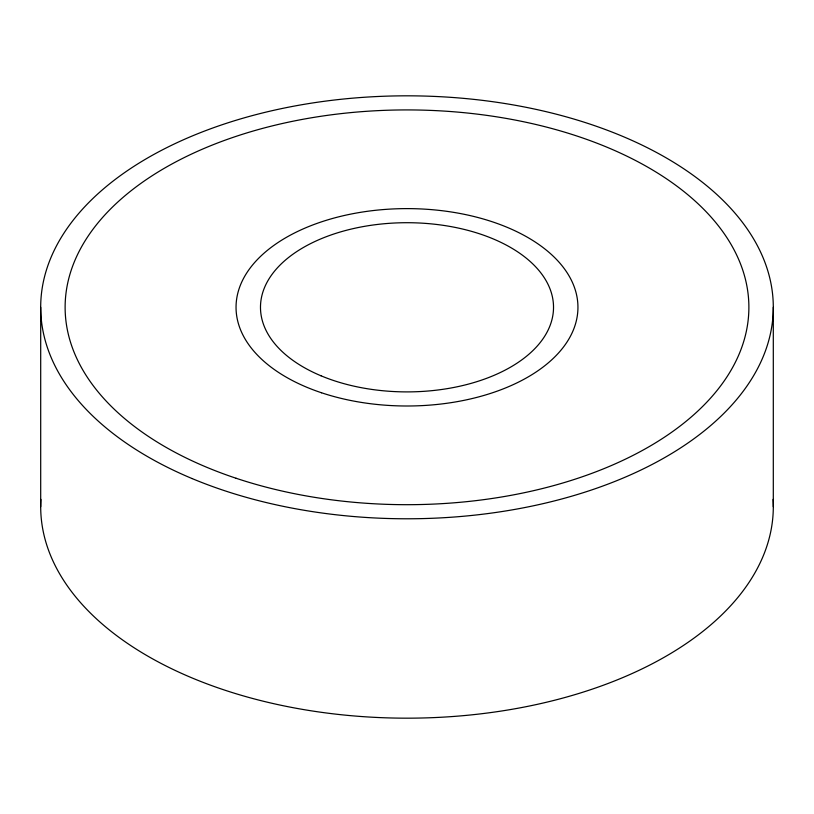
<?xml version="1.0" encoding="UTF-8"?>
<svg xmlns="http://www.w3.org/2000/svg" width="814" height="814" viewBox="0 0 814 814"><rect width="100%" height="100%" fill="white"/><g stroke="black" fill="none" stroke-linecap="round" stroke-linejoin="round"><path stroke-width="1.22" d="M773.3 307.305L773.3 506.695M40.7 307.305L40.7 506.695M773.086 499.409A366.3 211.477 0 0 1 407 718.172A366.3 211.477 0 0 1 40.914 499.409M321.031 375.803A146.52 84.595 0 0 0 552.737 316.046A146.52 84.595 0 0 0 347.232 230.067A146.52 84.595 0 0 0 321.031 375.803M321.53 392.775A170.94 98.687 0 0 0 577.94 307.305A170.94 98.687 0 0 0 321.53 221.835A170.94 98.687 0 0 0 321.53 392.775M192.063 478.551A366.3 211.477 0 0 0 771.336 329.151A366.3 211.477 0 0 0 257.59 114.214A366.3 211.477 0 0 0 192.063 478.551M236.06 478.245A341.88 197.385 0 0 0 748.88 307.305A341.88 197.385 0 0 0 236.06 136.365A341.88 197.385 0 0 0 236.06 478.245"/></g></svg>
